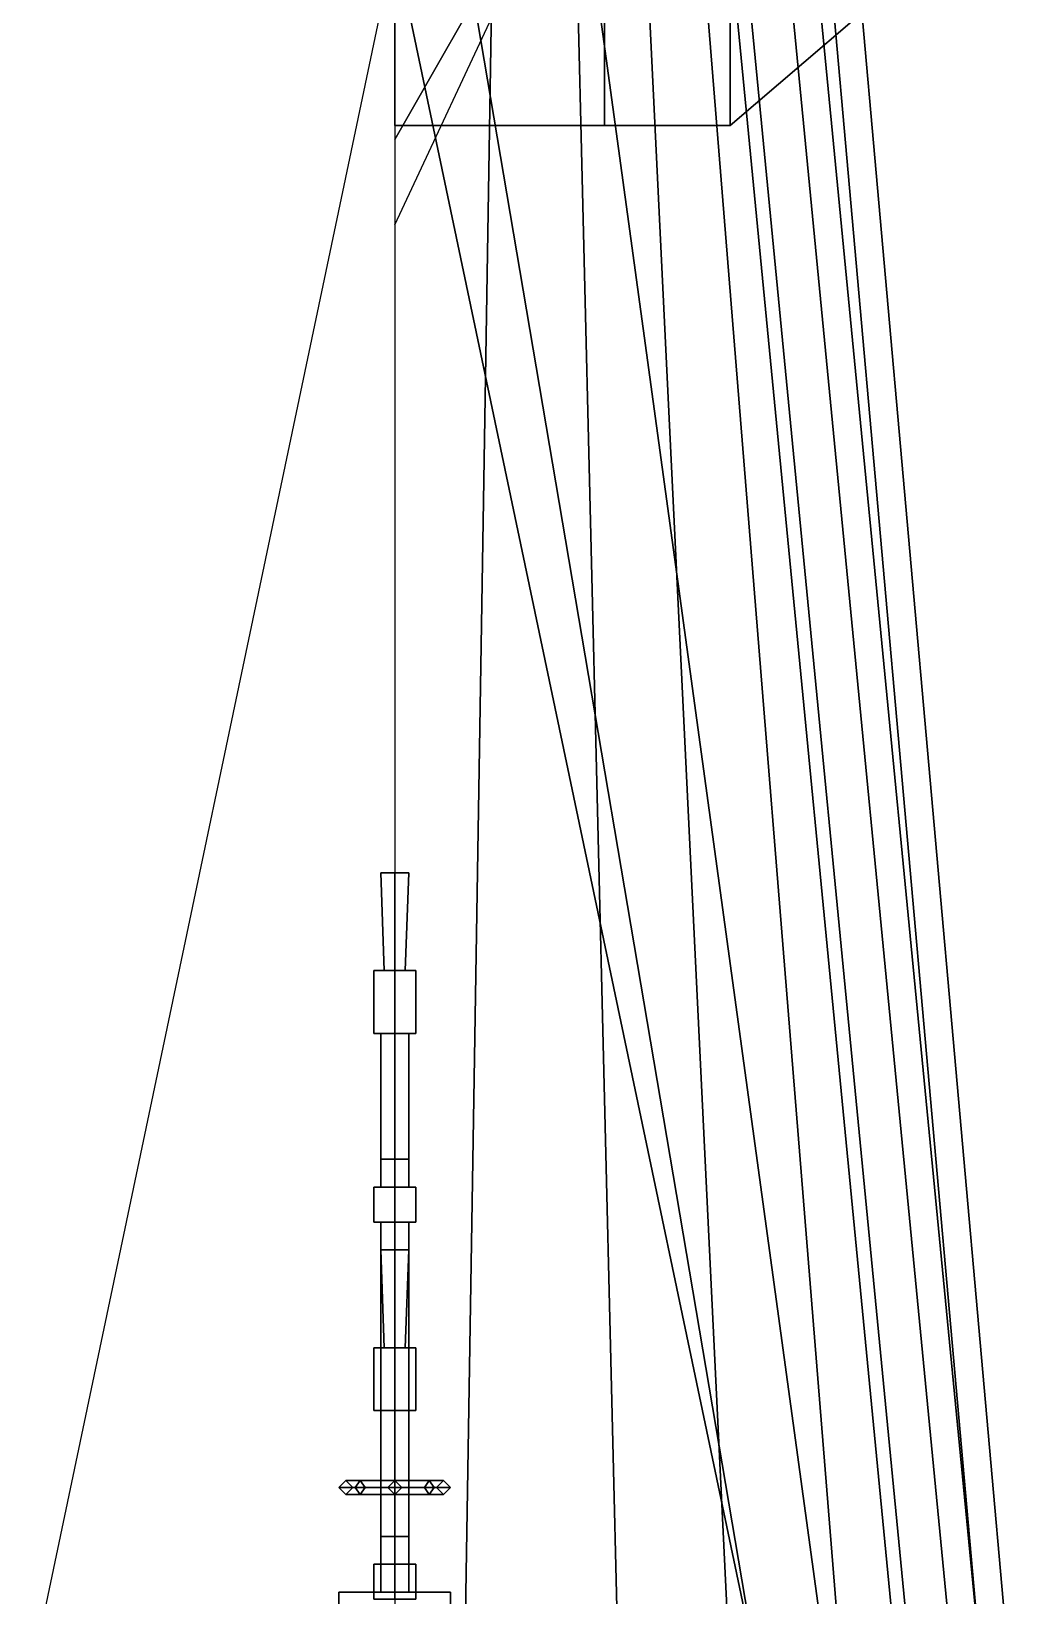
# Model space of a CAD drawing. Header units: millimetres. Extents: x -0.7 to 7, y -4.9 to 12.2.
# Drawn here: x -0.26 to 0.44, y 1.607 to 2.727 of the extents above; entities that cross this region are included whole.
import ezdxf

# ---------------------------------------------------------------- set-up
doc = ezdxf.new("R2010")
doc.units = ezdxf.units.MM
for name, color, linetype in [('gun', 1, 'Continuous'), ('hull_half', 2, 'Continuous'), ('wing', 5, 'Continuous')]:
    doc.layers.add(name, color=color, linetype=linetype)

msp = doc.modelspace()

# ---------------------------------------------------------------- linework, layer by layer
msp.add_3dface([(0.2599999999999907, 1.549999999999998, -0.3700000000000001), (-0.2600000000000193, 1.549999999999997, -0.3700000000000001), (0, 2.790000000000006, -0.2599999999999998)])
at = {"layer": 'gun'}
for points in [[(-0.009999999999999922, 2.124999999999997, 0.6800000000000005), (7.776250346772077e-17, 2.124999999999997, 0.6700000000000007), (6.934333478519184e-17, 2.054999999999997, 0.6725000000000002), (-0.00749999999999993, 2.054999999999997, 0.6800000000000005)], [(8.021171617536534e-17, 2.124999999999997, 0.6900000000000003), (-0.009999999999999922, 2.124999999999997, 0.6800000000000005), (-0.00749999999999993, 2.054999999999997, 0.6800000000000005), (7.118024431592532e-17, 2.054999999999997, 0.6875000000000008)], [(7.837480664463186e-17, 2.124999999999997, 0.6700000000000007), (-0.009999999999999922, 2.124999999999997, 0.6800000000000005), (8.010953012060867e-17, 2.124999999999997, 0.6900000000000003), (0.01000000000000008, 2.124999999999997, 0.6800000000000005)], [(7.776250346772077e-17, 2.124999999999997, 0.6700000000000007), (0.01000000000000008, 2.124999999999997, 0.6800000000000005), (0.007500000000000069, 2.054999999999997, 0.6800000000000005), (6.934333478519184e-17, 2.054999999999997, 0.6725000000000002)], [(0.01000000000000008, 2.124999999999997, 0.6800000000000005), (8.021171617536534e-17, 2.124999999999997, 0.6900000000000003), (7.118024431592532e-17, 2.054999999999997, 0.6875000000000008), (0.007500000000000069, 2.054999999999997, 0.6800000000000005)], [(-0.01499999999999994, 2.009999999999997, 0.6800000000000005), (6.337337881030769e-17, 2.009999999999997, 0.6950000000000002), (6.888410740250833e-17, 2.054999999999997, 0.6950000000000002), (-0.01499999999999993, 2.054999999999997, 0.6800000000000005)], [(6.704719787177485e-17, 2.009999999999997, 0.6650000000000008), (-0.01499999999999994, 2.009999999999997, 0.6800000000000005), (-0.01499999999999993, 2.054999999999997, 0.6800000000000005), (7.255792646397548e-17, 2.054999999999997, 0.6650000000000008)], [(7.921926461172667e-17, 2.054999999999997, 0.6650000000000008), (-0.01499999999999993, 2.054999999999997, 0.6800000000000005), (-0.00749999999999993, 2.054999999999997, 0.6800000000000005), (7.267400385906724e-17, 2.054999999999997, 0.6725000000000002)], [(-0.01499999999999961, 2.054999999999997, 0.6800000000000005), (6.980256216787516e-17, 2.054999999999997, 0.6950000000000002), (6.980256216787516e-17, 2.054999999999997, 0.6874999999999999), (-0.007500000000000215, 2.054999999999997, 0.6800000000000005)], [(6.337337881030769e-17, 2.009999999999997, 0.6950000000000002), (0.01500000000000006, 2.009999999999997, 0.6800000000000005), (0.01500000000000007, 2.054999999999997, 0.6800000000000005), (6.888410740250833e-17, 2.054999999999997, 0.6950000000000002)], [(0.01500000000000006, 2.009999999999997, 0.6800000000000005), (6.704719787177485e-17, 2.009999999999997, 0.6650000000000008), (7.255792646397548e-17, 2.054999999999997, 0.6650000000000008), (0.01500000000000007, 2.054999999999997, 0.6800000000000005)], [(6.888410740250833e-17, 2.054999999999997, 0.6950000000000002), (0.01500000000000007, 2.054999999999997, 0.6800000000000005), (0.007500000000000069, 2.054999999999997, 0.6800000000000005), (7.118024431592532e-17, 2.054999999999997, 0.6875000000000008)], [(0.01499999999999975, 2.054999999999997, 0.6800000000000005), (6.980256216787516e-17, 2.054999999999997, 0.6650000000000008), (6.980256216787516e-17, 2.054999999999997, 0.6725000000000011), (0.007500000000000354, 2.054999999999997, 0.6800000000000005)], [(7.056963520490834e-17, 2.009999999999997, 0.6700000000000007), (-0.009999999999999936, 2.009999999999997, 0.6800000000000005), (-0.01499999999999994, 2.009999999999997, 0.6800000000000005), (7.370853601952604e-17, 2.009999999999997, 0.6650000000000008)], [(-0.009999999999999723, 2.009999999999997, 0.6800000000000005), (6.429183357567453e-17, 2.009999999999997, 0.6900000000000003), (6.429183357567453e-17, 2.009999999999997, 0.6950000000000002), (-0.01499999999999962, 2.009999999999997, 0.6800000000000005)], [(-0.00999999999999995, 1.899999999999998, 0.6800000000000005), (5.02088605067174e-17, 1.899999999999998, 0.6900000000000003), (6.367953039876344e-17, 2.009999999999997, 0.6900000000000003), (-0.009999999999999936, 2.009999999999997, 0.6800000000000005)], [(5.265807321436197e-17, 1.899999999999998, 0.6700000000000007), (-0.00999999999999995, 1.899999999999998, 0.6800000000000005), (-0.009999999999999936, 2.009999999999997, 0.6800000000000005), (6.612874310640801e-17, 2.009999999999997, 0.6700000000000007)], [(5.02088605067174e-17, 1.899999999999998, 0.6900000000000003), (0.01000000000000005, 1.899999999999998, 0.6800000000000005), (0.01000000000000006, 2.009999999999997, 0.6800000000000005), (6.367953039876344e-17, 2.009999999999997, 0.6900000000000003)], [(0.01000000000000005, 1.899999999999998, 0.6800000000000005), (5.265807321436197e-17, 1.899999999999998, 0.6700000000000007), (6.612874310640801e-17, 2.009999999999997, 0.6700000000000007), (0.01000000000000006, 2.009999999999997, 0.6800000000000005)], [(6.367953039876344e-17, 2.009999999999997, 0.6900000000000003), (0.01000000000000006, 2.009999999999997, 0.6800000000000005), (0.01500000000000006, 2.009999999999997, 0.6800000000000005), (6.337337881030769e-17, 2.009999999999997, 0.6950000000000002)], [(0.009999999999999851, 2.009999999999997, 0.6800000000000005), (6.429183357567453e-17, 2.009999999999997, 0.6700000000000007), (6.429183357567453e-17, 2.009999999999997, 0.6650000000000008), (0.01499999999999974, 2.009999999999997, 0.6800000000000005)], [(-0.00999999999999995, 1.899999999999998, 0.6500000000000002), (5.02088605067174e-17, 1.899999999999998, 0.66), (5.265807321436217e-17, 1.919999999999997, 0.66), (-0.009999999999999946, 1.919999999999997, 0.6500000000000002)], [(5.265807321436197e-17, 1.899999999999998, 0.6400000000000005), (-0.00999999999999995, 1.899999999999998, 0.6500000000000002), (-0.009999999999999946, 1.919999999999997, 0.6500000000000002), (5.510728592200674e-17, 1.919999999999997, 0.6400000000000005)], [(5.510728592200674e-17, 1.919999999999997, 0.6400000000000005), (-0.009999999999999945, 1.919999999999997, 0.6500000000000002), (5.684200939798355e-17, 1.919999999999997, 0.66), (0.01000000000000006, 1.919999999999997, 0.6500000000000002)], [(5.02088605067174e-17, 1.899999999999998, 0.66), (0.01000000000000005, 1.899999999999998, 0.6500000000000002), (0.01000000000000005, 1.919999999999997, 0.6500000000000002), (5.265807321436217e-17, 1.919999999999997, 0.66)], [(0.01000000000000005, 1.899999999999998, 0.6500000000000002), (5.265807321436197e-17, 1.899999999999998, 0.6400000000000005), (5.510728592200674e-17, 1.919999999999997, 0.6400000000000005), (0.01000000000000005, 1.919999999999997, 0.6500000000000002)], [(-0.01499999999999995, 1.874999999999997, 0.6800000000000005), (4.684119303370559e-17, 1.874999999999997, 0.6950000000000002), (4.990270891826165e-17, 1.899999999999998, 0.6950000000000002), (-0.01499999999999995, 1.899999999999998, 0.6800000000000005)], [(5.051501209517275e-17, 1.874999999999997, 0.6350000000000006), (-0.01499999999999995, 1.874999999999997, 0.6500000000000002), (-0.01499999999999995, 1.899999999999998, 0.6500000000000002), (5.357652797972881e-17, 1.899999999999998, 0.6350000000000006)], [(-0.01499999999999995, 1.874999999999997, 0.6500000000000002), (-0.01499999999999995, 1.874999999999997, 0.6800000000000005), (-0.01499999999999995, 1.899999999999998, 0.6800000000000005), (-0.01499999999999995, 1.899999999999998, 0.6500000000000002)], [(4.908644020765168e-17, 1.899999999999998, 0.6950000000000002), (5.42906106355821e-17, 1.899999999999998, 0.6350000000000006), (-0.01499999999999995, 1.899999999999998, 0.6500000000000002), (-0.01499999999999995, 1.899999999999998, 0.6800000000000005)], [(4.684119303370559e-17, 1.874999999999997, 0.6950000000000002), (0.01500000000000005, 1.874999999999997, 0.6800000000000005), (0.01500000000000005, 1.899999999999998, 0.6800000000000005), (4.990270891826165e-17, 1.899999999999998, 0.6950000000000002)], [(0.01500000000000005, 1.874999999999997, 0.6500000000000002), (5.051501209517275e-17, 1.874999999999997, 0.6350000000000006), (5.357652797972881e-17, 1.899999999999998, 0.6350000000000006), (0.01500000000000005, 1.899999999999998, 0.6500000000000002)], [(0.01500000000000005, 1.899999999999998, 0.6800000000000005), (0.01500000000000005, 1.899999999999998, 0.6500000000000002), (5.42906106355821e-17, 1.899999999999998, 0.6350000000000006), (4.908644020765168e-17, 1.899999999999998, 0.6950000000000002)], [(0.01500000000000005, 1.874999999999997, 0.6800000000000005), (0.01500000000000005, 1.874999999999997, 0.6500000000000002), (0.01500000000000005, 1.899999999999998, 0.6500000000000002), (0.01500000000000005, 1.899999999999998, 0.6800000000000005)], [(-0.01499999999999995, 1.874999999999996, 0.6800000000000005), (-0.01499999999999995, 1.874999999999996, 0.6500000000000002), (4.245329131638494e-17, 1.874999999999996, 0.6350000000000006), (4.765746174431536e-17, 1.874999999999996, 0.6950000000000002)], [(-0.009999999999999985, 1.609999999999999, 0.6800000000000005), (1.469527624586862e-17, 1.609999999999999, 0.6900000000000003), (4.714734462216134e-17, 1.874999999999997, 0.6900000000000003), (-0.009999999999999953, 1.874999999999997, 0.6800000000000005)], [(1.714448895351319e-17, 1.609999999999999, 0.6700000000000007), (-0.009999999999999985, 1.609999999999999, 0.6800000000000005), (-0.009999999999999953, 1.874999999999997, 0.6800000000000005), (4.959655732980591e-17, 1.874999999999997, 0.6700000000000007)], [(-0.009999999999999985, 1.609999999999999, 0.6500000000000002), (1.469527624586862e-17, 1.609999999999999, 0.66), (4.714734462216134e-17, 1.874999999999997, 0.66), (-0.009999999999999953, 1.874999999999997, 0.6500000000000002)], [(1.714448895351319e-17, 1.609999999999999, 0.6400000000000005), (-0.009999999999999985, 1.609999999999999, 0.6500000000000002), (-0.009999999999999953, 1.874999999999997, 0.6500000000000002), (4.959655732980591e-17, 1.874999999999997, 0.6400000000000005)], [(1.469527624586862e-17, 1.609999999999999, 0.6900000000000003), (0.01000000000000002, 1.609999999999999, 0.6800000000000005), (0.01000000000000005, 1.874999999999997, 0.6800000000000005), (4.714734462216134e-17, 1.874999999999997, 0.6900000000000003)], [(0.01000000000000002, 1.609999999999999, 0.6800000000000005), (1.714448895351319e-17, 1.609999999999999, 0.6700000000000007), (4.959655732980591e-17, 1.874999999999997, 0.6700000000000007), (0.01000000000000005, 1.874999999999997, 0.6800000000000005)], [(1.469527624586862e-17, 1.609999999999999, 0.66), (0.01000000000000002, 1.609999999999999, 0.6500000000000002), (0.01000000000000005, 1.874999999999997, 0.6500000000000002), (4.714734462216134e-17, 1.874999999999997, 0.66)], [(0.01000000000000002, 1.609999999999999, 0.6500000000000002), (1.714448895351319e-17, 1.609999999999999, 0.6400000000000005), (4.959655732980591e-17, 1.874999999999997, 0.6400000000000005), (0.01000000000000005, 1.874999999999997, 0.6500000000000002)], [(4.765746174431536e-17, 1.874999999999996, 0.6950000000000002), (4.245329131638494e-17, 1.874999999999996, 0.6350000000000006), (0.01500000000000004, 1.874999999999996, 0.6500000000000002), (0.01500000000000004, 1.874999999999996, 0.6800000000000005)], [(-0.009999999999999922, 1.854999999999997, -0.5849999999999995), (7.776250346772077e-17, 1.854999999999997, -0.5949999999999993), (6.934333478519184e-17, 1.784999999999997, -0.5924999999999998), (-0.00749999999999993, 1.784999999999997, -0.5849999999999995)], [(8.021171617536534e-17, 1.854999999999997, -0.5749999999999997), (-0.009999999999999922, 1.854999999999997, -0.5849999999999995), (-0.00749999999999993, 1.784999999999997, -0.5849999999999995), (7.118024431592532e-17, 1.784999999999997, -0.5774999999999992)], [(7.837480664463186e-17, 1.854999999999997, -0.5949999999999993), (-0.009999999999999922, 1.854999999999997, -0.5849999999999995), (8.010953012060867e-17, 1.854999999999997, -0.5749999999999997), (0.01000000000000008, 1.854999999999997, -0.5849999999999995)], [(7.776250346772077e-17, 1.854999999999997, -0.5949999999999993), (0.01000000000000008, 1.854999999999997, -0.5849999999999995), (0.007500000000000069, 1.784999999999997, -0.5849999999999995), (6.934333478519184e-17, 1.784999999999997, -0.5924999999999998)], [(0.01000000000000008, 1.854999999999997, -0.5849999999999995), (8.021171617536534e-17, 1.854999999999997, -0.5749999999999997), (7.118024431592532e-17, 1.784999999999997, -0.5774999999999992), (0.007500000000000069, 1.784999999999997, -0.5849999999999995)], [(-0.01499999999999994, 1.739999999999997, -0.5849999999999995), (6.337337881030769e-17, 1.739999999999997, -0.5699999999999998), (6.888410740250833e-17, 1.784999999999997, -0.5699999999999998), (-0.01499999999999993, 1.784999999999997, -0.5849999999999995)], [(6.704719787177485e-17, 1.739999999999997, -0.5999999999999992), (-0.01499999999999994, 1.739999999999997, -0.5849999999999995), (-0.01499999999999993, 1.784999999999997, -0.5849999999999995), (7.255792646397548e-17, 1.784999999999997, -0.5999999999999992)], [(7.921926461172667e-17, 1.784999999999997, -0.5999999999999992), (-0.01499999999999993, 1.784999999999997, -0.5849999999999995), (-0.00749999999999993, 1.784999999999997, -0.5849999999999995), (7.267400385906724e-17, 1.784999999999997, -0.5924999999999998)], [(-0.01499999999999961, 1.784999999999997, -0.5849999999999995), (6.980256216787516e-17, 1.784999999999997, -0.5699999999999998), (6.980256216787516e-17, 1.784999999999997, -0.5775000000000001), (-0.007500000000000215, 1.784999999999997, -0.5849999999999995)], [(6.337337881030769e-17, 1.739999999999997, -0.5699999999999998), (0.01500000000000006, 1.739999999999997, -0.5849999999999995), (0.01500000000000007, 1.784999999999997, -0.5849999999999995), (6.888410740250833e-17, 1.784999999999997, -0.5699999999999998)], [(0.01500000000000006, 1.739999999999997, -0.5849999999999995), (6.704719787177485e-17, 1.739999999999997, -0.5999999999999992), (7.255792646397548e-17, 1.784999999999997, -0.5999999999999992), (0.01500000000000007, 1.784999999999997, -0.5849999999999995)], [(6.888410740250833e-17, 1.784999999999997, -0.5699999999999998), (0.01500000000000007, 1.784999999999997, -0.5849999999999995), (0.007500000000000069, 1.784999999999997, -0.5849999999999995), (7.118024431592532e-17, 1.784999999999997, -0.5774999999999992)], [(0.01499999999999975, 1.784999999999997, -0.5849999999999995), (6.980256216787516e-17, 1.784999999999997, -0.5999999999999992), (6.980256216787516e-17, 1.784999999999997, -0.5924999999999989), (0.007500000000000354, 1.784999999999997, -0.5849999999999995)], [(7.056963520490834e-17, 1.739999999999997, -0.5949999999999993), (-0.009999999999999936, 1.739999999999997, -0.5849999999999995), (-0.01499999999999994, 1.739999999999997, -0.5849999999999995), (7.370853601952604e-17, 1.739999999999997, -0.5999999999999992)], [(-0.009999999999999723, 1.739999999999997, -0.5849999999999995), (6.429183357567453e-17, 1.739999999999997, -0.5749999999999997), (6.429183357567453e-17, 1.739999999999997, -0.5699999999999998), (-0.01499999999999962, 1.739999999999997, -0.5849999999999995)], [(-0.00999999999999995, 1.629999999999998, -0.5849999999999995), (5.02088605067174e-17, 1.629999999999998, -0.5749999999999997), (6.367953039876344e-17, 1.739999999999997, -0.5749999999999997), (-0.009999999999999936, 1.739999999999997, -0.5849999999999995)], [(5.265807321436197e-17, 1.629999999999998, -0.5949999999999993), (-0.00999999999999995, 1.629999999999998, -0.5849999999999995), (-0.009999999999999936, 1.739999999999997, -0.5849999999999995), (6.612874310640801e-17, 1.739999999999997, -0.5949999999999993)], [(5.02088605067174e-17, 1.629999999999998, -0.5749999999999997), (0.01000000000000005, 1.629999999999998, -0.5849999999999995), (0.01000000000000006, 1.739999999999997, -0.5849999999999995), (6.367953039876344e-17, 1.739999999999997, -0.5749999999999997)], [(0.01000000000000005, 1.629999999999998, -0.5849999999999995), (5.265807321436197e-17, 1.629999999999998, -0.5949999999999993), (6.612874310640801e-17, 1.739999999999997, -0.5949999999999993), (0.01000000000000006, 1.739999999999997, -0.5849999999999995)], [(6.367953039876344e-17, 1.739999999999997, -0.5749999999999997), (0.01000000000000006, 1.739999999999997, -0.5849999999999995), (0.01500000000000006, 1.739999999999997, -0.5849999999999995), (6.337337881030769e-17, 1.739999999999997, -0.5699999999999998)], [(0.009999999999999851, 1.739999999999997, -0.5849999999999995), (6.429183357567453e-17, 1.739999999999997, -0.5949999999999993), (6.429183357567453e-17, 1.739999999999997, -0.5999999999999992), (0.01499999999999974, 1.739999999999997, -0.5849999999999995)], [(-0.02828427124746111, 1.684999999999998, 0.8582842712474631), (-0.02474873734152891, 1.689999999999999, 0.8547487373415291), (-0.03500000000000012, 1.689999999999999, 0.8300000000000002), (-0.0400000000000009, 1.684999999999998, 0.8300000000000002)], [(-0.0400000000000009, 1.684999999999998, 0.8300000000000002), (-0.03500000000000012, 1.689999999999999, 0.8300000000000002), (-0.02474873734153246, 1.689999999999999, 0.8052512626584721), (-0.02828427124746466, 1.685, 0.8017157287525399)], [(-0.02474873734152891, 1.679999999999999, 0.8547487373415291), (-0.02828427124746111, 1.684999999999998, 0.8582842712474631), (-0.0400000000000009, 1.684999999999998, 0.8300000000000002), (-0.03500000000000012, 1.679999999999999, 0.8300000000000002)], [(-0.03500000000000012, 1.679999999999999, 0.8300000000000002), (-0.0400000000000009, 1.684999999999998, 0.8300000000000002), (-0.02828427124746466, 1.685, 0.8017157287525399), (-0.02474873734153247, 1.679999999999999, 0.8052512626584721)], [(-0.02474873734152891, 1.689999999999999, 0.8547487373415291), (-0.02121320343559316, 1.684999999999998, 0.8512132034355969), (-0.02999999999999933, 1.684999999999998, 0.8300000000000002), (-0.03500000000000012, 1.689999999999999, 0.8300000000000002)], [(-0.03500000000000012, 1.689999999999999, 0.8300000000000002), (-0.02999999999999933, 1.684999999999998, 0.8300000000000002), (-0.02121320343559671, 1.685, 0.8087867965644061), (-0.02474873734153246, 1.689999999999999, 0.8052512626584721)], [(-0.02121320343559316, 1.684999999999998, 0.8512132034355969), (-0.02474873734152891, 1.679999999999999, 0.8547487373415291), (-0.03500000000000012, 1.679999999999999, 0.8300000000000002), (-0.02999999999999933, 1.684999999999998, 0.8300000000000002)], [(-0.02999999999999933, 1.684999999999998, 0.8300000000000002), (-0.03500000000000012, 1.679999999999999, 0.8300000000000002), (-0.02474873734153247, 1.679999999999999, 0.8052512626584721), (-0.02121320343559671, 1.685, 0.8087867965644061)], [(2.449212707644731e-17, 1.684999999999998, 0.8700000000000011), (2.51044302533586e-17, 1.689999999999999, 0.8650000000000003), (-0.02474873734152891, 1.689999999999999, 0.8547487373415291), (-0.02828427124746111, 1.684999999999998, 0.8582842712474631)], [(-0.02828427124746466, 1.685, 0.8017157287525399), (-0.02474873734153246, 1.689999999999999, 0.8052512626584721), (2.51044302533586e-17, 1.689999999999999, 0.7949999999999992), (2.449212707644751e-17, 1.685, 0.7899999999999984)], [(2.387982389953621e-17, 1.679999999999999, 0.8650000000000003), (2.449212707644731e-17, 1.684999999999998, 0.8700000000000011), (-0.02828427124746111, 1.684999999999998, 0.8582842712474631), (-0.02474873734152891, 1.679999999999999, 0.8547487373415291)], [(-0.02474873734153247, 1.679999999999999, 0.8052512626584721), (-0.02828427124746466, 1.685, 0.8017157287525399), (2.449212707644751e-17, 1.685, 0.7899999999999984), (2.387982389953621e-17, 1.679999999999999, 0.7949999999999992)], [(2.51044302533586e-17, 1.689999999999999, 0.8650000000000003), (2.449212707644731e-17, 1.684999999999998, 0.8599999999999995), (-0.02121320343559316, 1.684999999999998, 0.8512132034355969), (-0.02474873734152891, 1.689999999999999, 0.8547487373415291)], [(-0.02474873734153246, 1.689999999999999, 0.8052512626584721), (-0.02121320343559671, 1.685, 0.8087867965644061), (2.449212707644751e-17, 1.685, 0.7999999999999999), (2.51044302533586e-17, 1.689999999999999, 0.7949999999999992)], [(2.449212707644731e-17, 1.684999999999998, 0.8599999999999995), (2.387982389953621e-17, 1.679999999999999, 0.8650000000000003), (-0.02474873734152891, 1.679999999999999, 0.8547487373415291), (-0.02121320343559316, 1.684999999999998, 0.8512132034355969)], [(-0.02121320343559671, 1.685, 0.8087867965644061), (-0.02474873734153247, 1.679999999999999, 0.8052512626584721), (2.387982389953621e-17, 1.679999999999999, 0.7949999999999992), (2.449212707644751e-17, 1.685, 0.7999999999999999)], [(2.602288501872544e-17, 1.689999999999999, 0.69), (-0.004999999999999976, 1.684999999999998, 0.685), (-0.004999999999999976, 1.684999999999998, 0.8300000000000002), (2.602288501872544e-17, 1.689999999999999, 0.8300000000000002)], [(0.005000000000000029, 1.684999999999998, 0.8300000000000002), (2.51044302533586e-17, 1.689999999999999, 0.8300000000000002), (-0.00499999999999998, 1.684999999999998, 0.8300000000000002), (2.387982389953602e-17, 1.679999999999997, 0.8300000000000002)], [(-0.004999999999999976, 1.684999999999998, 0.685), (2.357367231108047e-17, 1.679999999999997, 0.69), (2.357367231108047e-17, 1.679999999999997, 0.8300000000000002), (-0.004999999999999976, 1.684999999999998, 0.8300000000000002)], [(0.005000000000000024, 1.684999999999998, 0.685), (2.602288501872544e-17, 1.689999999999999, 0.69), (2.602288501872544e-17, 1.689999999999999, 0.8300000000000002), (0.005000000000000024, 1.684999999999998, 0.8300000000000002)], [(0.02828427124746472, 1.684999999999998, 0.8582842712474613), (0.02474873734153252, 1.689999999999999, 0.8547487373415291), (2.51044302533586e-17, 1.689999999999999, 0.8650000000000003), (2.449212707644731e-17, 1.684999999999998, 0.8700000000000011)], [(0.02474873734153252, 1.689999999999999, 0.8547487373415291), (0.02121320343560032, 1.685, 0.8512132034355951), (2.449212707644731e-17, 1.684999999999998, 0.8599999999999995), (2.51044302533586e-17, 1.689999999999999, 0.8650000000000003)], [(2.449212707644751e-17, 1.685, 0.7899999999999984), (2.51044302533586e-17, 1.689999999999999, 0.7949999999999992), (0.02474873734152719, 1.689999999999999, 0.8052512626584668), (0.02828427124745939, 1.684999999999998, 0.8017157287525346)], [(2.51044302533586e-17, 1.689999999999999, 0.7949999999999992), (2.449212707644751e-17, 1.685, 0.7999999999999999), (0.02121320343559321, 1.684999999999998, 0.8087867965644026), (0.02474873734152719, 1.689999999999999, 0.8052512626584668)], [(2.357367231108047e-17, 1.679999999999997, 0.69), (0.005000000000000024, 1.684999999999998, 0.685), (0.005000000000000024, 1.684999999999998, 0.8300000000000002), (2.357367231108047e-17, 1.679999999999997, 0.8300000000000002)], [(0.02474873734153251, 1.679999999999999, 0.8547487373415291), (0.02828427124746472, 1.684999999999998, 0.8582842712474613), (2.449212707644731e-17, 1.684999999999998, 0.8700000000000011), (2.387982389953621e-17, 1.679999999999999, 0.8650000000000003)], [(0.02121320343560032, 1.685, 0.8512132034355951), (0.02474873734153251, 1.679999999999999, 0.8547487373415291), (2.387982389953621e-17, 1.679999999999999, 0.8650000000000003), (2.449212707644731e-17, 1.684999999999998, 0.8599999999999995)], [(2.387982389953621e-17, 1.679999999999999, 0.7949999999999992), (2.449212707644751e-17, 1.685, 0.7899999999999984), (0.02828427124745939, 1.684999999999998, 0.8017157287525346), (0.02474873734152718, 1.679999999999999, 0.8052512626584668)], [(2.449212707644751e-17, 1.685, 0.7999999999999999), (2.387982389953621e-17, 1.679999999999999, 0.7949999999999992), (0.02474873734152718, 1.679999999999999, 0.8052512626584668), (0.02121320343559321, 1.684999999999998, 0.8087867965644026)], [(0.03499999999999839, 1.689999999999999, 0.8300000000000002), (0.02999999999999761, 1.684999999999998, 0.8300000000000002), (0.02121320343560032, 1.685, 0.8512132034355951), (0.02474873734153252, 1.689999999999999, 0.8547487373415291)], [(0.02474873734152719, 1.689999999999999, 0.8052512626584668), (0.02121320343559321, 1.684999999999998, 0.8087867965644026), (0.02999999999999761, 1.684999999999998, 0.8300000000000002), (0.03499999999999839, 1.689999999999999, 0.8300000000000002)], [(0.02999999999999761, 1.684999999999998, 0.8300000000000002), (0.03499999999999839, 1.679999999999999, 0.8300000000000002), (0.02474873734153251, 1.679999999999999, 0.8547487373415291), (0.02121320343560032, 1.685, 0.8512132034355951)], [(0.02121320343559321, 1.684999999999998, 0.8087867965644026), (0.02474873734152718, 1.679999999999999, 0.8052512626584668), (0.03499999999999839, 1.679999999999999, 0.8300000000000002), (0.02999999999999761, 1.684999999999998, 0.8300000000000002)], [(0.03999999999999917, 1.684999999999998, 0.8300000000000002), (0.03499999999999839, 1.689999999999999, 0.8300000000000002), (0.02474873734153252, 1.689999999999999, 0.8547487373415291), (0.02828427124746472, 1.684999999999998, 0.8582842712474613)], [(0.02828427124745939, 1.684999999999998, 0.8017157287525346), (0.02474873734152719, 1.689999999999999, 0.8052512626584668), (0.03499999999999839, 1.689999999999999, 0.8300000000000002), (0.03999999999999917, 1.684999999999998, 0.8300000000000002)], [(0.03499999999999839, 1.679999999999999, 0.8300000000000002), (0.03999999999999917, 1.684999999999998, 0.8300000000000002), (0.02828427124746472, 1.684999999999998, 0.8582842712474613), (0.02474873734153251, 1.679999999999999, 0.8547487373415291)], [(0.02474873734152718, 1.679999999999999, 0.8052512626584668), (0.02828427124745939, 1.684999999999998, 0.8017157287525346), (0.03999999999999917, 1.684999999999998, 0.8300000000000002), (0.03499999999999839, 1.679999999999999, 0.8300000000000002)], [(-0.00999999999999995, 1.629999999999998, -0.6149999999999998), (5.02088605067174e-17, 1.629999999999998, -0.605), (5.265807321436217e-17, 1.649999999999997, -0.605), (-0.009999999999999946, 1.649999999999997, -0.6149999999999998)], [(5.265807321436197e-17, 1.629999999999998, -0.6249999999999996), (-0.00999999999999995, 1.629999999999998, -0.6149999999999998), (-0.009999999999999946, 1.649999999999997, -0.6149999999999998), (5.510728592200674e-17, 1.649999999999997, -0.6249999999999996)], [(5.510728592200674e-17, 1.649999999999997, -0.6249999999999996), (-0.009999999999999945, 1.649999999999997, -0.6149999999999998), (5.684200939798355e-17, 1.649999999999997, -0.605), (0.01000000000000006, 1.649999999999997, -0.6149999999999998)], [(5.02088605067174e-17, 1.629999999999998, -0.605), (0.01000000000000005, 1.629999999999998, -0.6149999999999998), (0.01000000000000005, 1.649999999999997, -0.6149999999999998), (5.265807321436217e-17, 1.649999999999997, -0.605)], [(0.01000000000000005, 1.629999999999998, -0.6149999999999998), (5.265807321436197e-17, 1.629999999999998, -0.6249999999999996), (5.510728592200674e-17, 1.649999999999997, -0.6249999999999996), (0.01000000000000005, 1.649999999999997, -0.6149999999999998)], [(-0.01499999999999995, 1.604999999999997, -0.5849999999999995), (4.684119303370559e-17, 1.604999999999997, -0.5699999999999998), (4.990270891826165e-17, 1.629999999999998, -0.5699999999999998), (-0.01499999999999995, 1.629999999999998, -0.5849999999999995)], [(5.051501209517275e-17, 1.604999999999997, -0.6299999999999994), (-0.01499999999999995, 1.604999999999997, -0.6149999999999998), (-0.01499999999999995, 1.629999999999998, -0.6149999999999998), (5.357652797972881e-17, 1.629999999999998, -0.6299999999999994)], [(-0.01499999999999995, 1.604999999999997, -0.6149999999999998), (-0.01499999999999995, 1.604999999999997, -0.5849999999999995), (-0.01499999999999995, 1.629999999999998, -0.5849999999999995), (-0.01499999999999995, 1.629999999999998, -0.6149999999999998)], [(4.908644020765168e-17, 1.629999999999998, -0.5699999999999998), (5.42906106355821e-17, 1.629999999999998, -0.6299999999999994), (-0.01499999999999995, 1.629999999999998, -0.6149999999999998), (-0.01499999999999995, 1.629999999999998, -0.5849999999999995)], [(4.684119303370559e-17, 1.604999999999997, -0.5699999999999998), (0.01500000000000005, 1.604999999999997, -0.5849999999999995), (0.01500000000000005, 1.629999999999998, -0.5849999999999995), (4.990270891826165e-17, 1.629999999999998, -0.5699999999999998)], [(0.01500000000000005, 1.604999999999997, -0.6149999999999998), (5.051501209517275e-17, 1.604999999999997, -0.6299999999999994), (5.357652797972881e-17, 1.629999999999998, -0.6299999999999994), (0.01500000000000005, 1.629999999999998, -0.6149999999999998)], [(0.01500000000000005, 1.629999999999998, -0.5849999999999995), (0.01500000000000005, 1.629999999999998, -0.6149999999999998), (5.42906106355821e-17, 1.629999999999998, -0.6299999999999994), (4.908644020765168e-17, 1.629999999999998, -0.5699999999999998)], [(0.01500000000000005, 1.604999999999997, -0.5849999999999995), (0.01500000000000005, 1.604999999999997, -0.6149999999999998), (0.01500000000000005, 1.629999999999998, -0.6149999999999998), (0.01500000000000005, 1.629999999999998, -0.5849999999999995)], [(-0.04000000000000002, 1.609999999999999, 0.6900000000000003), (-0.04000000000000002, 1.609999999999999, 0.6400000000000005), (-0.04000000000000004, 1.454999999999997, 0.6400000000000005), (-0.04000000000000004, 1.469999999999998, 0.6900000000000003)], [(0.03999999999999999, 1.469999999999998, 0.6900000000000003), (0.04000000000000001, 1.609999999999999, 0.6900000000000003), (-0.04000000000000002, 1.609999999999999, 0.6900000000000003), (-0.04000000000000004, 1.469999999999998, 0.6900000000000003)], [(0.04000000000000001, 1.609999999999999, 0.6900000000000003), (0.04000000000000001, 1.609999999999999, 0.6400000000000005), (-0.04000000000000002, 1.609999999999999, 0.6400000000000005), (-0.04000000000000002, 1.609999999999999, 0.6900000000000003)], [(-0.04000000000000004, 1.454999999999997, 0.6400000000000005), (-0.04000000000000002, 1.609999999999999, 0.6400000000000005), (0.04000000000000001, 1.609999999999999, 0.6400000000000005), (0.03999999999999999, 1.454999999999997, 0.6400000000000005)], [(0.03999999999999999, 1.454999999999997, 0.6400000000000005), (0.04000000000000001, 1.609999999999999, 0.6400000000000005), (0.04000000000000001, 1.609999999999999, 0.6900000000000003), (0.03999999999999999, 1.469999999999998, 0.6900000000000003)]]:
    msp.add_3dface(points, dxfattribs=at)
at = {"layer": 'hull_half'}
for points in [[(0, 3.52, 1.47), (0, 2.65, 0.55), (0.08, 2.79, 0.53), (0.05, 3.69, 1.48)], [(0.2599999999999909, 1.549999999999997, -0.3700000000000001), (0.2599999999999909, 1.549999999999997, -0.3700000000000001), (0, 2.790000000000006, -0.2599999999999998), (0.04999999999999716, 2.790000000000006, -0.2599999999999998)], [(-1.4210854715202e-14, 1.549999999999997, 0.6200000000000001), (0.04999999999998295, 1.549999999999997, 0.6200000000000001), (0.06999999999999318, 2.790000000000006, 0.5), (0, 2.790000000000006, 0.5)], [(0, 2.65, 0.55), (0, 2.58891891891892, 0.5194594594594599), (0.08, 2.76, 0.48), (0.08000000000000002, 2.79, 0.53)], [(0.3099999999999881, 1.549999999999997, -0.3100000000000001), (0.2599999999999909, 1.549999999999997, -0.3700000000000001), (0.04999999999999716, 2.790000000000006, -0.2599999999999998), (0.1400000000000006, 2.790000000000006, -0.23)], [(0.04999999999998295, 1.549999999999997, 0.6200000000000001), (0.1599999999999824, 1.549999999999997, 0.5900000000000001), (0.1299999999999955, 2.790000000000006, 0.48), (0.06999999999999318, 2.790000000000006, 0.5)], [(0.1599999999999824, 1.549999999999997, 0.5900000000000001), (0.2399999999999949, 1.549999999999997, 0.5499999999999998), (0.1799999999999926, 2.790000000000006, 0.4500000000000002), (0.1299999999999955, 2.790000000000006, 0.48)], [(0.3599999999999852, 1.549999999999997, -0.2200000000000002), (0.3099999999999881, 1.549999999999997, -0.3100000000000001), (0.1400000000000006, 2.790000000000006, -0.23), (0.2399999999999949, 2.790000000000006, -0.1499999999999999)], [(0.2399999999999949, 1.549999999999997, 0.5499999999999998), (0.3199999999999932, 1.549999999999997, 0.4700000000000002), (0.2199999999999989, 2.790000000000006, 0.4199999999999999), (0.1799999999999926, 2.790000000000006, 0.4500000000000002)], [(0.3199999999999932, 1.549999999999997, 0.4700000000000002), (0.3699999999999903, 1.549999999999997, 0.3999999999999999), (0.25, 2.790000000000006, 0.3799999999999999), (0.2199999999999989, 2.790000000000006, 0.4199999999999999)], [(0.4199999999999875, 1.549999999999997, -0.08000000000000013), (0.3599999999999852, 1.549999999999997, -0.2200000000000002), (0.2399999999999949, 2.790000000000006, -0.1499999999999999), (0.2999999999999972, 2.790000000000006, -0.04000000000000004)], [(0.3699999999999903, 1.549999999999997, 0.3999999999999999), (0.3999999999999915, 1.549999999999997, 0.3399999999999999), (0.2800000000000011, 2.790000000000006, 0.3199999999999998), (0.25, 2.790000000000006, 0.3799999999999999)], [(0.3999999999999915, 1.549999999999997, 0.3399999999999999), (0.4199999999999875, 1.549999999999997, 0.27), (0.3100000000000023, 2.790000000000006, 0.2400000000000002), (0.2800000000000011, 2.790000000000006, 0.3199999999999998)], [(0.4400000000002164, 1.54999999999677, 0.04999999999970725), (0.4199999999999875, 1.549999999999997, -0.08000000000000007), (0.2999999999999972, 2.790000000000006, -0.04000000000000004), (0.3299999999999983, 2.790000000000006, 0.08999999999999986)], [(0.4199999999999875, 1.549999999999997, 0.27), (0.4399999999999946, 1.549999999999997, 0.159999999999978), (0.3299999999999983, 2.790000000000006, 0.1499999999999999), (0.3100000000000023, 2.790000000000006, 0.2400000000000002)], [(0.4399999999999353, 1.550000000000665, 0.1599999999999726), (0.4399999999999301, 1.549999999999997, 0.04999999999965277), (0.3299999999999983, 2.790000000000006, 0.08999999999999986), (0.3299999999999983, 2.790000000000006, 0.1499999999999999)]]:
    msp.add_3dface(points, dxfattribs=at)
at = {"layer": 'wing'}
for points in [[(0.1500000000000004, 2.66, 0.3199999999999985), (0, 2.66, 0.3200000000000003), (0, 2.91, 0.2400000000000002), (0.1500000000000004, 2.91, 0.2400000000000002)], [(0, 2.66, 0.3200000000000003), (0.1500000000000004, 2.66, 0.3199999999999985), (0.1500000000000004, 2.91, 0.3999999999999986), (9.796850830578687e-18, 2.91, 0.3999999999999986)], [(0.2400000000000002, 2.66, 0.3199999999999985), (0.1500000000000004, 2.66, 0.3200000000000003), (0.1500000000000004, 2.91, 0.2400000000000002), (0.2400000000000002, 2.91, 0.2400000000000002)], [(0.1500000000000004, 2.66, 0.3200000000000003), (0.2400000000000002, 2.66, 0.3199999999999985), (0.2400000000000002, 2.91, 0.3999999999999986), (0.1500000000000004, 2.91, 0.3999999999999986)], [(0.3800000000000008, 2.78, 0.3199999999999985), (0.2400000000000002, 2.66, 0.3200000000000003), (0.2400000000000002, 2.91, 0.2400000000000002), (0.38, 2.91, 0.2400000000000002)], [(0.2400000000000002, 2.66, 0.3200000000000003), (0.3800000000000008, 2.78, 0.3199999999999985), (0.38, 2.91, 0.3999999999999986), (0.2400000000000002, 2.91, 0.3999999999999986)]]:
    msp.add_3dface(points, dxfattribs=at)

doc.saveas('drawing.dxf')
